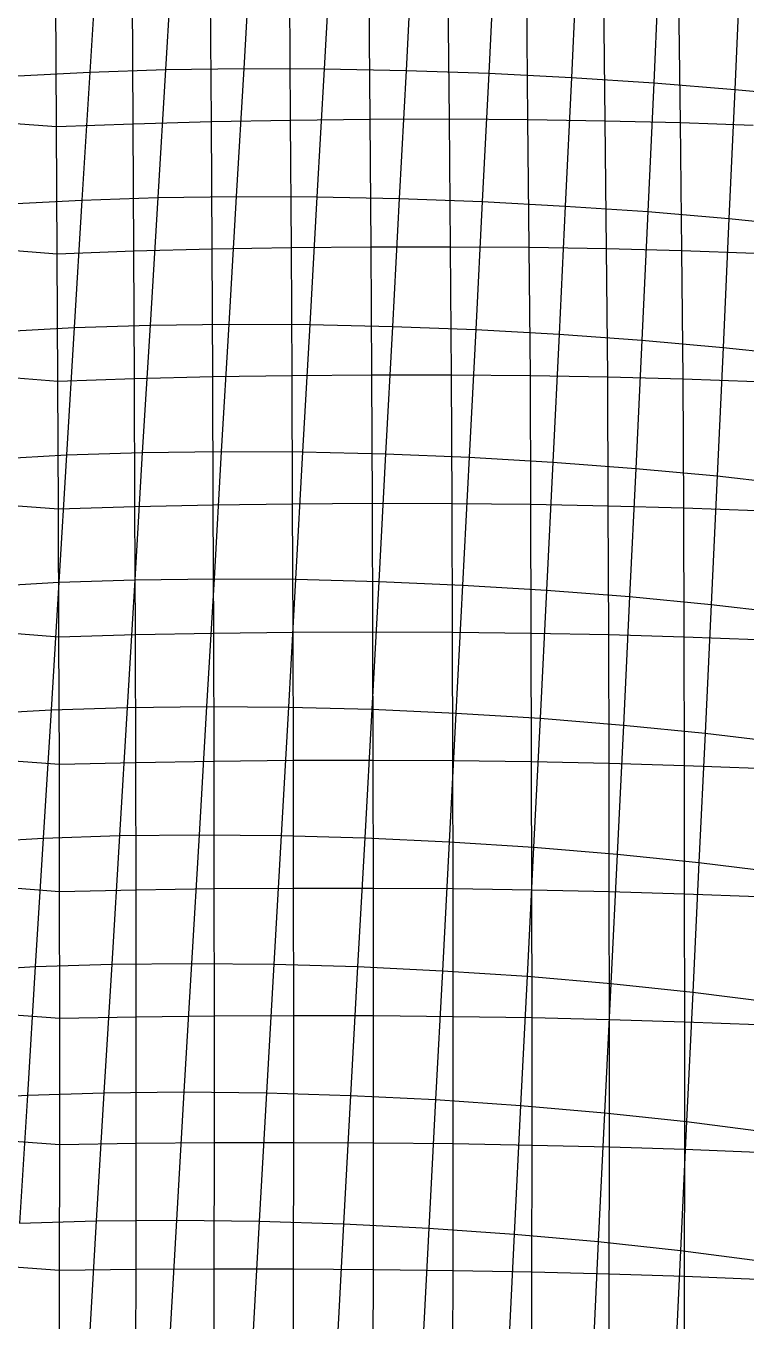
# Model space of a CAD drawing. Extents: x -429 to 429, y -1 to 209.
# Drawn here: x -120.57 to -101.71, y 107.02 to 140.9 of the extents above; entities that cross this region are included whole.
import ezdxf

# ---------------------------------------------------------------- set-up
doc = ezdxf.new("R2010")
doc.units = 0

msp = doc.modelspace()

# ---------------------------------------------------------------- linework, layer by layer
at = {"layer": 'default', "color": 5, "linetype": 'CONTINUOUS'}
for p, q in [((-118.69, 143.052, 1.371), (-118.893, 139.695, 0.73)), ((-116.714, 143.115, 0.481), (-116.914, 139.758, -0.174)), ((-114.67, 143.144, -0.234), (-114.864, 139.786, -0.899)), ((-112.572, 143.14, -0.77), (-112.758, 139.78, -1.44)), ((-110.436, 143.103, -1.123), (-110.615, 139.739, -1.792)), ((-108.281, 143.032, -1.289), (-108.45, 139.664, -1.951)), ((-106.121, 142.928, -1.267), (-106.283, 139.555, -1.918)), ((-103.974, 142.793, -1.057), (-104.13, 139.414, -1.692)), ((-101.857, 142.626, -0.661), (-102.009, 139.241, -1.275)), ((-120.783, 139.599, 1.806), (-118.893, 139.695, 0.73)), ((-118.893, 139.695, 0.73), (-119.099, 136.346, 0.081)), ((-118.893, 139.695, 0.73), (-116.914, 139.758, -0.174)), ((-116.914, 139.758, -0.174), (-117.117, 136.41, -0.838)), ((-116.914, 139.758, -0.174), (-114.864, 139.786, -0.899)), ((-114.864, 139.786, -0.899), (-115.061, 136.437, -1.574)), ((-114.864, 139.786, -0.899), (-112.758, 139.78, -1.44)), ((-112.758, 139.78, -1.44), (-112.947, 136.429, -2.119)), ((-112.758, 139.78, -1.44), (-110.615, 139.739, -1.792)), ((-110.615, 139.739, -1.792), (-110.794, 136.385, -2.47)), ((-110.615, 139.739, -1.792), (-108.45, 139.664, -1.951)), ((-108.45, 139.664, -1.951), (-108.621, 136.305, -2.624)), ((-108.45, 139.664, -1.951), (-106.283, 139.555, -1.918)), ((-106.283, 139.555, -1.918), (-106.445, 136.19, -2.578)), ((-106.283, 139.555, -1.918), (-104.13, 139.414, -1.692)), ((-104.13, 139.414, -1.692), (-104.285, 136.042, -2.334)), ((-104.13, 139.414, -1.692), (-102.009, 139.241, -1.275)), ((-102.009, 139.241, -1.275), (-102.161, 135.86, -1.894)), ((-102.009, 139.241, -1.275), (-99.937, 139.037, -0.67)), ((-120.989, 136.248, 1.177), (-119.099, 136.346, 0.081)), ((-119.099, 136.346, 0.081), (-119.303, 133.007, -0.563)), ((-119.099, 136.346, 0.081), (-117.117, 136.41, -0.838)), ((-117.117, 136.41, -0.838), (-117.318, 133.072, -1.496)), ((-117.117, 136.41, -0.838), (-115.061, 136.437, -1.574)), ((-115.061, 136.437, -1.574), (-115.256, 133.099, -2.241)), ((-115.061, 136.437, -1.574), (-112.947, 136.429, -2.119)), ((-112.947, 136.429, -2.119), (-113.135, 133.088, -2.791)), ((-112.947, 136.429, -2.119), (-110.794, 136.385, -2.47)), ((-110.794, 136.385, -2.47), (-110.973, 133.04, -3.142)), ((-110.794, 136.385, -2.47), (-108.621, 136.305, -2.624)), ((-108.621, 136.305, -2.624), (-108.791, 132.956, -3.29)), ((-108.621, 136.305, -2.624), (-106.445, 136.19, -2.578)), ((-106.445, 136.19, -2.578), (-106.607, 132.835, -3.234)), ((-106.445, 136.19, -2.578), (-104.285, 136.042, -2.334)), ((-104.285, 136.042, -2.334), (-104.442, 132.679, -2.974)), ((-104.285, 136.042, -2.334), (-102.161, 135.86, -1.894)), ((-102.161, 135.86, -1.894), (-102.313, 132.49, -2.514)), ((-102.161, 135.86, -1.894), (-100.089, 135.648, -1.261)), ((-121.192, 132.907, 0.549), (-119.303, 133.007, -0.563)), ((-119.303, 133.007, -0.563), (-119.507, 129.678, -1.212)), ((-119.303, 133.007, -0.563), (-117.318, 133.072, -1.496)), ((-117.318, 133.072, -1.496), (-117.519, 129.743, -2.157)), ((-117.318, 133.072, -1.496), (-115.256, 133.099, -2.241)), ((-115.256, 133.099, -2.241), (-115.451, 129.769, -2.911)), ((-115.256, 133.099, -2.241), (-113.135, 133.088, -2.791)), ((-113.135, 133.088, -2.791), (-113.322, 129.757, -3.465)), ((-113.135, 133.088, -2.791), (-110.973, 133.04, -3.142)), ((-110.973, 133.04, -3.142), (-111.153, 129.706, -3.816)), ((-110.973, 133.04, -3.142), (-108.791, 132.956, -3.29)), ((-108.791, 132.956, -3.29), (-108.962, 129.616, -3.959)), ((-108.791, 132.956, -3.29), (-106.607, 132.835, -3.234)), ((-106.607, 132.835, -3.234), (-106.771, 129.489, -3.893)), ((-106.607, 132.835, -3.234), (-104.442, 132.679, -2.974)), ((-104.442, 132.679, -2.974), (-104.599, 129.326, -3.619)), ((-104.442, 132.679, -2.974), (-102.313, 132.49, -2.514)), ((-102.313, 132.49, -2.514), (-102.468, 129.128, -3.14)), ((-102.313, 132.49, -2.514), (-100.242, 132.269, -1.856)), ((-121.396, 129.575, -0.083), (-119.507, 129.678, -1.212)), ((-119.507, 129.678, -1.212), (-119.705, 126.346, -1.851)), ((-119.507, 129.678, -1.212), (-117.519, 129.743, -2.157)), ((-117.519, 129.743, -2.157), (-117.714, 126.412, -2.805)), ((-117.519, 129.743, -2.157), (-115.451, 129.769, -2.911)), ((-115.451, 129.769, -2.911), (-115.641, 126.437, -3.564)), ((-115.451, 129.769, -2.911), (-113.322, 129.757, -3.465)), ((-113.322, 129.757, -3.465), (-113.507, 126.423, -4.122)), ((-113.322, 129.757, -3.465), (-111.153, 129.706, -3.816)), ((-111.153, 129.706, -3.816), (-111.331, 126.368, -4.472)), ((-111.153, 129.706, -3.816), (-108.962, 129.616, -3.959)), ((-108.962, 129.616, -3.959), (-109.133, 126.274, -4.613)), ((-108.962, 129.616, -3.959), (-106.771, 129.489, -3.893)), ((-106.771, 129.489, -3.893), (-106.936, 126.142, -4.541)), ((-106.771, 129.489, -3.893), (-104.599, 129.326, -3.619)), ((-104.599, 129.326, -3.619), (-104.76, 125.972, -4.258)), ((-104.599, 129.326, -3.619), (-102.468, 129.128, -3.14)), ((-102.468, 129.128, -3.14), (-102.625, 125.766, -3.767)), ((-102.468, 129.128, -3.14), (-100.396, 128.897, -2.459)), ((-119.705, 126.346, -1.851), (-117.714, 126.412, -2.805)), ((-117.714, 126.412, -2.805), (-117.915, 123.073, -3.472)), ((-117.714, 126.412, -2.805), (-115.641, 126.437, -3.564)), ((-115.641, 126.437, -3.564), (-115.837, 123.097, -4.238)), ((-115.641, 126.437, -3.564), (-113.507, 126.423, -4.122)), ((-113.507, 126.423, -4.122), (-113.696, 123.081, -4.799)), ((-113.507, 126.423, -4.122), (-111.331, 126.368, -4.472)), ((-121.596, 126.241, -0.711), (-119.705, 126.346, -1.851)), ((-119.705, 126.346, -1.851), (-119.909, 123.007, -2.508)), ((-111.331, 126.368, -4.472), (-111.513, 123.023, -5.15)), ((-111.331, 126.368, -4.472), (-109.133, 126.274, -4.613)), ((-109.133, 126.274, -4.613), (-109.308, 122.924, -5.286)), ((-109.133, 126.274, -4.613), (-106.936, 126.142, -4.541)), ((-106.936, 126.142, -4.541), (-107.104, 122.786, -5.208)), ((-106.936, 126.142, -4.541), (-104.76, 125.972, -4.258)), ((-104.76, 125.972, -4.258), (-104.922, 122.61, -4.914)), ((-104.76, 125.972, -4.258), (-102.625, 125.766, -3.767)), ((-102.625, 125.766, -3.767), (-102.784, 122.397, -4.409)), ((-102.625, 125.766, -3.767), (-100.551, 125.527, -3.073)), ((-119.909, 123.007, -2.508), (-117.915, 123.073, -3.472)), ((-117.915, 123.073, -3.472), (-118.115, 119.718, -4.138)), ((-117.915, 123.073, -3.472), (-115.837, 123.097, -4.238)), ((-115.837, 123.097, -4.238), (-116.033, 119.741, -4.911)), ((-115.837, 123.097, -4.238), (-113.696, 123.081, -4.799)), ((-113.696, 123.081, -4.799), (-113.886, 119.722, -5.475)), ((-113.696, 123.081, -4.799), (-111.513, 123.023, -5.15)), ((-111.513, 123.023, -5.15), (-111.695, 119.661, -5.826)), ((-111.513, 123.023, -5.15), (-109.308, 122.924, -5.286)), ((-121.8, 122.901, -1.355), (-119.909, 123.007, -2.508)), ((-119.909, 123.007, -2.508), (-120.113, 119.653, -3.166)), ((-109.308, 122.924, -5.286), (-109.484, 119.559, -5.96)), ((-109.308, 122.924, -5.286), (-107.104, 122.786, -5.208)), ((-107.104, 122.786, -5.208), (-107.274, 119.416, -5.875)), ((-107.104, 122.786, -5.208), (-104.922, 122.61, -4.914)), ((-104.922, 122.61, -4.914), (-105.087, 119.234, -5.573)), ((-104.922, 122.61, -4.914), (-102.784, 122.397, -4.409)), ((-102.784, 122.397, -4.409), (-102.945, 119.015, -5.056)), ((-102.784, 122.397, -4.409), (-100.709, 122.15, -3.697)), ((-122.005, 119.546, -2.002), (-120.113, 119.653, -3.166)), ((-120.113, 119.653, -3.166), (-120.321, 116.289, -3.836)), ((-120.113, 119.653, -3.166), (-118.115, 119.718, -4.138)), ((-118.115, 119.718, -4.138), (-118.32, 116.354, -4.819)), ((-118.115, 119.718, -4.138), (-116.033, 119.741, -4.911)), ((-116.033, 119.741, -4.911), (-116.232, 116.375, -5.598)), ((-116.033, 119.741, -4.911), (-113.886, 119.722, -5.475)), ((-113.886, 119.722, -5.475), (-114.078, 116.354, -6.166)), ((-113.886, 119.722, -5.475), (-111.695, 119.661, -5.826)), ((-111.695, 119.661, -5.826), (-111.881, 116.29, -6.517)), ((-111.695, 119.661, -5.826), (-109.484, 119.559, -5.96)), ((-109.484, 119.559, -5.96), (-109.662, 116.183, -6.647)), ((-109.484, 119.559, -5.96), (-107.274, 119.416, -5.875)), ((-107.274, 119.416, -5.875), (-107.445, 116.036, -6.555)), ((-107.274, 119.416, -5.875), (-105.087, 119.234, -5.573)), ((-105.087, 119.234, -5.573), (-105.252, 115.849, -6.242)), ((-105.087, 119.234, -5.573), (-102.945, 119.015, -5.056)), ((-102.945, 119.015, -5.056), (-103.106, 115.624, -5.711)), ((-102.945, 119.015, -5.056), (-100.869, 118.761, -4.329)), ((-122.213, 116.182, -2.66), (-120.321, 116.289, -3.836)), ((-120.321, 116.289, -3.836), (-120.528, 112.927, -4.505)), ((-120.321, 116.289, -3.836), (-118.32, 116.354, -4.819)), ((-118.32, 116.354, -4.819), (-118.524, 112.991, -5.498)), ((-118.32, 116.354, -4.819), (-116.232, 116.375, -5.598)), ((-116.232, 116.375, -5.598), (-116.431, 113.011, -6.285)), ((-116.232, 116.375, -5.598), (-114.078, 116.354, -6.166)), ((-114.078, 116.354, -6.166), (-114.271, 112.987, -6.857)), ((-114.078, 116.354, -6.166), (-111.881, 116.29, -6.517)), ((-111.881, 116.29, -6.517), (-112.066, 112.919, -7.208)), ((-111.881, 116.29, -6.517), (-109.662, 116.183, -6.647)), ((-109.662, 116.183, -6.647), (-109.84, 112.809, -7.334)), ((-109.662, 116.183, -6.647), (-107.445, 116.036, -6.555)), ((-107.445, 116.036, -6.555), (-107.616, 112.658, -7.235)), ((-107.445, 116.036, -6.555), (-105.252, 115.849, -6.242)), ((-105.252, 115.849, -6.242), (-105.417, 112.466, -6.911)), ((-105.252, 115.849, -6.242), (-103.106, 115.624, -5.711)), ((-103.106, 115.624, -5.711), (-103.268, 112.236, -6.365)), ((-103.106, 115.624, -5.711), (-101.029, 115.364, -4.967)), ((-122.421, 112.821, -3.316), (-120.528, 112.927, -4.505)), ((-120.528, 112.927, -4.505), (-120.731, 109.578, -5.161)), ((-120.528, 112.927, -4.505), (-118.524, 112.991, -5.498)), ((-118.524, 112.991, -5.498), (-118.724, 109.639, -6.162)), ((-118.524, 112.991, -5.498), (-116.431, 113.011, -6.285)), ((-116.431, 113.011, -6.285), (-116.626, 109.657, -6.955)), ((-116.431, 113.011, -6.285), (-114.271, 112.987, -6.857)), ((-114.271, 112.987, -6.857), (-114.46, 109.63, -7.53)), ((-114.271, 112.987, -6.857), (-112.066, 112.919, -7.208)), ((-112.066, 112.919, -7.208), (-112.248, 109.56, -7.881)), ((-112.066, 112.919, -7.208), (-109.84, 112.809, -7.334)), ((-109.84, 112.809, -7.334), (-110.015, 109.447, -8.005)), ((-109.84, 112.809, -7.334), (-107.616, 112.658, -7.235)), ((-107.616, 112.658, -7.235), (-107.785, 109.292, -7.899)), ((-107.616, 112.658, -7.235), (-105.417, 112.466, -6.911)), ((-105.417, 112.466, -6.911), (-105.581, 109.097, -7.566)), ((-105.417, 112.466, -6.911), (-103.268, 112.236, -6.365)), ((-103.268, 112.236, -6.365), (-103.428, 108.864, -7.009)), ((-103.268, 112.236, -6.365), (-101.189, 111.971, -5.604)), ((-120.731, 109.578, -5.161), (-118.724, 109.639, -6.162)), ((-118.724, 109.639, -6.162), (-118.918, 106.305, -6.808)), ((-118.724, 109.639, -6.162), (-116.626, 109.657, -6.955)), ((-116.626, 109.657, -6.955), (-116.816, 106.319, -7.605)), ((-116.626, 109.657, -6.955), (-114.46, 109.63, -7.53)), ((-114.46, 109.63, -7.53), (-114.645, 106.29, -8.183)), ((-114.46, 109.63, -7.53), (-112.248, 109.56, -7.881)), ((-112.248, 109.56, -7.881), (-112.427, 106.217, -8.534)), ((-112.248, 109.56, -7.881), (-110.015, 109.447, -8.005)), ((-110.015, 109.447, -8.005), (-110.188, 106.102, -8.656)), ((-110.015, 109.447, -8.005), (-107.785, 109.292, -7.899)), ((-107.785, 109.292, -7.899), (-107.952, 105.944, -8.546)), ((-107.785, 109.292, -7.899), (-105.581, 109.097, -7.566)), ((-105.581, 109.097, -7.566), (-105.744, 105.747, -8.206)), ((-105.581, 109.097, -7.566), (-103.428, 108.864, -7.009)), ((-103.428, 108.864, -7.009), (-103.587, 105.513, -7.64)), ((-103.428, 108.864, -7.009), (-101.348, 108.596, -6.234))]:
    msp.add_line(p, q, dxfattribs=at)
at = {"layer": 'default', "color": 3, "linetype": 'CONTINUOUS'}
for p, q in [((-117.758, 138.341, 24.633), (-117.779, 141.662, 24.266)), ((-115.71, 138.399, 25.012), (-115.731, 141.724, 24.627)), ((-113.637, 138.44, 25.216), (-113.661, 141.768, 24.817)), ((-111.555, 138.462, 25.243), (-111.582, 141.794, 24.834)), ((-109.478, 138.467, 25.093), (-109.509, 141.801, 24.678)), ((-107.421, 138.454, 24.767), (-107.456, 141.791, 24.35)), ((-105.4, 138.422, 24.268), (-105.439, 141.762, 23.853)), ((-103.43, 138.373, 23.598), (-103.47, 141.715, 23.19)), ((-119.765, 138.266, 24.081), (-119.788, 141.583, 23.737)), ((-119.765, 138.266, 24.081), (-119.788, 141.583, 23.737)), ((-121.327, 138.384, 25.431), (-119.765, 138.266, 24.081)), ((-119.765, 138.266, 24.081), (-117.758, 138.341, 24.633)), ((-119.746, 134.942, 24.413), (-119.765, 138.266, 24.081)), ((-119.746, 134.942, 24.413), (-119.765, 138.266, 24.081)), ((-117.758, 138.341, 24.633), (-115.71, 138.399, 25.012)), ((-117.74, 135.013, 24.989), (-117.758, 138.341, 24.633)), ((-115.71, 138.399, 25.012), (-113.637, 138.44, 25.216)), ((-115.692, 135.067, 25.388), (-115.71, 138.399, 25.012)), ((-113.637, 138.44, 25.216), (-111.555, 138.462, 25.243)), ((-113.617, 135.104, 25.608), (-113.637, 138.44, 25.216)), ((-111.555, 138.462, 25.243), (-109.478, 138.467, 25.093)), ((-111.53, 135.124, 25.646), (-111.555, 138.462, 25.243)), ((-109.478, 138.467, 25.093), (-107.421, 138.454, 24.767)), ((-109.448, 135.126, 25.503), (-109.478, 138.467, 25.093)), ((-107.421, 138.454, 24.767), (-105.4, 138.422, 24.268)), ((-107.387, 135.109, 25.179), (-107.421, 138.454, 24.767)), ((-105.4, 138.422, 24.268), (-103.43, 138.373, 23.598)), ((-105.363, 135.076, 24.677), (-105.4, 138.422, 24.268)), ((-103.43, 138.373, 23.598), (-101.524, 138.307, 22.764)), ((-103.391, 135.024, 24), (-103.43, 138.373, 23.598)), ((-121.295, 135.06, 25.783), (-119.746, 134.942, 24.413)), ((-119.746, 134.942, 24.413), (-117.74, 135.013, 24.989)), ((-119.729, 131.607, 24.732), (-119.746, 134.942, 24.413)), ((-119.729, 131.607, 24.732), (-119.746, 134.942, 24.413)), ((-117.74, 135.013, 24.989), (-115.692, 135.067, 25.388)), ((-117.725, 131.675, 25.329), (-117.74, 135.013, 24.989)), ((-115.692, 135.067, 25.388), (-113.617, 135.104, 25.608)), ((-115.677, 131.725, 25.746), (-115.692, 135.067, 25.388)), ((-113.617, 135.104, 25.608), (-111.53, 135.124, 25.646)), ((-113.599, 131.759, 25.979), (-113.617, 135.104, 25.608)), ((-111.53, 135.124, 25.646), (-109.448, 135.126, 25.503)), ((-111.509, 131.775, 26.027), (-111.53, 135.124, 25.646)), ((-109.448, 135.126, 25.503), (-107.387, 135.109, 25.179)), ((-109.423, 131.773, 25.889), (-109.448, 135.126, 25.503)), ((-107.387, 135.109, 25.179), (-105.363, 135.076, 24.677)), ((-107.358, 131.755, 25.567), (-107.387, 135.109, 25.179)), ((-105.363, 135.076, 24.677), (-103.391, 135.024, 24)), ((-105.331, 131.718, 25.062), (-105.363, 135.076, 24.677)), ((-103.391, 135.024, 24), (-101.486, 134.956, 23.154)), ((-103.357, 131.665, 24.38), (-103.391, 135.024, 24)), ((-121.267, 131.727, 26.119), (-119.729, 131.607, 24.732)), ((-119.729, 131.607, 24.732), (-117.725, 131.675, 25.329)), ((-119.714, 128.264, 25.041), (-119.729, 131.607, 24.732)), ((-119.714, 128.264, 25.041), (-119.729, 131.607, 24.732)), ((-117.725, 131.675, 25.329), (-115.677, 131.725, 25.746)), ((-117.711, 128.326, 25.638), (-117.725, 131.675, 25.329)), ((-115.677, 131.725, 25.746), (-113.599, 131.759, 25.979)), ((-115.663, 128.372, 26.056), (-115.677, 131.725, 25.746)), ((-113.599, 131.759, 25.979), (-111.509, 131.775, 26.027)), ((-113.585, 128.401, 26.29), (-113.599, 131.759, 25.979)), ((-111.509, 131.775, 26.027), (-109.423, 131.773, 25.889)), ((-111.495, 128.413, 26.338), (-111.509, 131.775, 26.027)), ((-109.423, 131.773, 25.889), (-107.358, 131.755, 25.567)), ((-109.41, 128.408, 26.201), (-109.423, 131.773, 25.889)), ((-107.358, 131.755, 25.567), (-105.331, 131.718, 25.062)), ((-107.345, 128.387, 25.879), (-107.358, 131.755, 25.567)), ((-105.331, 131.718, 25.062), (-103.357, 131.665, 24.38)), ((-105.318, 128.348, 25.375), (-105.331, 131.718, 25.062)), ((-103.357, 131.665, 24.38), (-101.452, 131.595, 23.524)), ((-103.344, 128.293, 24.692), (-103.357, 131.665, 24.38)), ((-121.253, 128.384, 26.428), (-119.714, 128.264, 25.041)), ((-119.714, 128.264, 25.041), (-117.711, 128.326, 25.638)), ((-119.702, 124.92, 25.34), (-119.714, 128.264, 25.041)), ((-119.702, 124.92, 25.34), (-119.714, 128.264, 25.041)), ((-117.711, 128.326, 25.638), (-115.663, 128.372, 26.056)), ((-117.699, 124.976, 25.938), (-117.711, 128.326, 25.638)), ((-115.663, 128.372, 26.056), (-113.585, 128.401, 26.29)), ((-115.651, 125.017, 26.356), (-115.663, 128.372, 26.056)), ((-113.585, 128.401, 26.29), (-111.495, 128.413, 26.338)), ((-113.574, 125.042, 26.591), (-113.585, 128.401, 26.29)), ((-111.495, 128.413, 26.338), (-109.41, 128.408, 26.201)), ((-111.484, 125.05, 26.64), (-111.495, 128.413, 26.338)), ((-109.41, 128.408, 26.201), (-107.345, 128.387, 25.879)), ((-109.398, 125.042, 26.503), (-109.41, 128.408, 26.201)), ((-107.345, 128.387, 25.879), (-105.318, 128.348, 25.375)), ((-107.334, 125.017, 26.181), (-107.345, 128.387, 25.879)), ((-105.318, 128.348, 25.375), (-103.344, 128.293, 24.692)), ((-105.307, 124.976, 25.677), (-105.318, 128.348, 25.375)), ((-103.344, 128.293, 24.692), (-101.439, 128.222, 23.837)), ((-103.333, 124.92, 24.995), (-103.344, 128.293, 24.692)), ((-115.651, 125.017, 26.356), (-113.574, 125.042, 26.591)), ((-113.574, 125.042, 26.591), (-111.484, 125.05, 26.64)), ((-113.565, 121.689, 26.881), (-113.574, 125.042, 26.591)), ((-111.484, 125.05, 26.64), (-109.398, 125.042, 26.503)), ((-111.475, 121.693, 26.93), (-111.484, 125.05, 26.64)), ((-109.398, 125.042, 26.503), (-107.334, 125.017, 26.181)), ((-109.39, 121.681, 26.794), (-109.398, 125.042, 26.503)), ((-121.241, 125.039, 26.727), (-119.702, 124.92, 25.34)), ((-119.702, 124.92, 25.34), (-117.699, 124.976, 25.938)), ((-119.692, 121.583, 25.628), (-119.702, 124.92, 25.34)), ((-119.692, 121.583, 25.628), (-119.702, 124.92, 25.34)), ((-117.699, 124.976, 25.938), (-115.651, 125.017, 26.356)), ((-117.69, 121.634, 26.227), (-117.699, 124.976, 25.938)), ((-115.642, 121.669, 26.646), (-115.651, 125.017, 26.356)), ((-107.334, 125.017, 26.181), (-105.307, 124.976, 25.677)), ((-107.325, 121.654, 26.472), (-107.334, 125.017, 26.181)), ((-105.307, 124.976, 25.677), (-103.333, 124.92, 24.995)), ((-105.298, 121.611, 25.969), (-105.307, 124.976, 25.677)), ((-103.333, 124.92, 24.995), (-101.429, 124.848, 24.141)), ((-103.325, 121.553, 25.287), (-103.333, 124.92, 24.995)), ((-121.231, 121.701, 27.015), (-119.692, 121.583, 25.628)), ((-117.69, 121.634, 26.227), (-115.642, 121.669, 26.646)), ((-115.642, 121.669, 26.646), (-113.565, 121.689, 26.881)), ((-115.635, 118.331, 26.921), (-115.642, 121.669, 26.646)), ((-113.565, 121.689, 26.881), (-111.475, 121.693, 26.93)), ((-113.558, 118.346, 27.157), (-113.565, 121.689, 26.881)), ((-111.475, 121.693, 26.93), (-109.39, 121.681, 26.794)), ((-111.469, 118.346, 27.207), (-111.475, 121.693, 26.93)), ((-109.39, 121.681, 26.794), (-107.325, 121.654, 26.472)), ((-109.384, 118.33, 27.071), (-109.39, 121.681, 26.794)), ((-107.325, 121.654, 26.472), (-105.298, 121.611, 25.969)), ((-107.319, 118.3, 26.75), (-107.325, 121.654, 26.472)), ((-119.692, 121.583, 25.628), (-117.69, 121.634, 26.227)), ((-119.686, 118.257, 25.903), (-119.692, 121.583, 25.628)), ((-119.686, 118.257, 25.903), (-119.692, 121.583, 25.628)), ((-117.683, 118.302, 26.502), (-117.69, 121.634, 26.227)), ((-105.298, 121.611, 25.969), (-103.325, 121.553, 25.287)), ((-105.292, 118.255, 26.247), (-105.298, 121.611, 25.969)), ((-103.325, 121.553, 25.287), (-101.421, 121.48, 24.433)), ((-103.319, 118.195, 25.566), (-103.325, 121.553, 25.287)), ((-121.224, 118.374, 27.29), (-119.686, 118.257, 25.903)), ((-119.686, 118.257, 25.903), (-117.683, 118.302, 26.502)), ((-117.683, 118.302, 26.502), (-115.635, 118.331, 26.921)), ((-117.68, 114.98, 26.762), (-117.683, 118.302, 26.502)), ((-115.635, 118.331, 26.921), (-113.558, 118.346, 27.157)), ((-115.632, 115.004, 27.182), (-115.635, 118.331, 26.921)), ((-113.558, 118.346, 27.157), (-111.469, 118.346, 27.207)), ((-113.555, 115.013, 27.418), (-113.558, 118.346, 27.157)), ((-111.469, 118.346, 27.207), (-109.384, 118.33, 27.071)), ((-111.465, 115.008, 27.469), (-111.469, 118.346, 27.207)), ((-109.384, 118.33, 27.071), (-107.319, 118.3, 26.75)), ((-109.38, 114.989, 27.333), (-109.384, 118.33, 27.071)), ((-107.319, 118.3, 26.75), (-105.292, 118.255, 26.247)), ((-107.316, 114.956, 27.013), (-107.319, 118.3, 26.75)), ((-119.682, 114.942, 26.162), (-119.686, 118.257, 25.903)), ((-119.682, 114.942, 26.162), (-119.686, 118.257, 25.903)), ((-105.292, 118.255, 26.247), (-103.319, 118.195, 25.566)), ((-105.289, 114.908, 26.51), (-105.292, 118.255, 26.247)), ((-103.319, 118.195, 25.566), (-101.415, 118.122, 24.711)), ((-103.316, 114.848, 25.829), (-103.319, 118.195, 25.566)), ((-121.221, 115.057, 27.549), (-119.682, 114.942, 26.162)), ((-119.682, 114.942, 26.162), (-117.68, 114.98, 26.762)), ((-119.682, 111.639, 26.406), (-119.682, 114.942, 26.162)), ((-119.682, 111.639, 26.406), (-119.682, 114.942, 26.162)), ((-117.68, 114.98, 26.762), (-115.632, 115.004, 27.182)), ((-117.679, 111.67, 27.007), (-117.68, 114.98, 26.762)), ((-115.632, 115.004, 27.182), (-113.555, 115.013, 27.418)), ((-115.632, 111.687, 27.427), (-115.632, 115.004, 27.182)), ((-113.555, 115.013, 27.418), (-111.465, 115.008, 27.469)), ((-113.555, 111.691, 27.664), (-113.555, 115.013, 27.418)), ((-111.465, 115.008, 27.469), (-109.38, 114.989, 27.333)), ((-111.465, 111.682, 27.715), (-111.465, 115.008, 27.469)), ((-109.38, 114.989, 27.333), (-107.316, 114.956, 27.013)), ((-109.38, 111.659, 27.58), (-109.38, 114.989, 27.333)), ((-107.316, 114.956, 27.013), (-105.289, 114.908, 26.51)), ((-107.316, 111.622, 27.259), (-107.316, 114.956, 27.013)), ((-105.289, 114.908, 26.51), (-103.316, 114.848, 25.829)), ((-105.289, 111.573, 26.757), (-105.289, 114.908, 26.51)), ((-103.316, 114.848, 25.829), (-101.412, 114.774, 24.975)), ((-103.316, 111.511, 26.076), (-103.316, 114.848, 25.829)), ((-121.221, 111.752, 27.793), (-119.682, 111.639, 26.406)), ((-119.686, 108.35, 26.632), (-119.682, 111.639, 26.406)), ((-119.686, 108.35, 26.632), (-119.682, 111.639, 26.406)), ((-119.682, 111.639, 26.406), (-117.679, 111.67, 27.007)), ((-117.683, 108.373, 27.234), (-117.679, 111.67, 27.007)), ((-117.679, 111.67, 27.007), (-115.632, 111.687, 27.427)), ((-115.635, 108.384, 27.655), (-115.632, 111.687, 27.427)), ((-115.632, 111.687, 27.427), (-113.555, 111.691, 27.664)), ((-113.558, 108.382, 27.892), (-113.555, 111.691, 27.664)), ((-113.555, 111.691, 27.664), (-111.465, 111.682, 27.715)), ((-111.469, 108.368, 27.943), (-111.465, 111.682, 27.715)), ((-111.465, 111.682, 27.715), (-109.38, 111.659, 27.58)), ((-109.384, 108.341, 27.808), (-109.38, 111.659, 27.58)), ((-109.38, 111.659, 27.58), (-107.316, 111.622, 27.259)), ((-107.319, 108.301, 27.488), (-107.316, 111.622, 27.259)), ((-107.316, 111.622, 27.259), (-105.289, 111.573, 26.757)), ((-105.292, 108.25, 26.986), (-105.289, 111.573, 26.757)), ((-105.289, 111.573, 26.757), (-103.316, 111.511, 26.076)), ((-103.319, 108.187, 26.305), (-103.316, 111.511, 26.076)), ((-103.316, 111.511, 26.076), (-101.412, 111.437, 25.222)), ((-121.225, 108.461, 28.019), (-119.686, 108.35, 26.632)), ((-119.693, 105.077, 26.839), (-119.686, 108.35, 26.632)), ((-119.693, 105.077, 26.839), (-119.686, 108.35, 26.632)), ((-119.686, 108.35, 26.632), (-117.683, 108.373, 27.234)), ((-117.691, 105.092, 27.441), (-117.683, 108.373, 27.234)), ((-117.683, 108.373, 27.234), (-115.635, 108.384, 27.655)), ((-115.643, 105.095, 27.863), (-115.635, 108.384, 27.655)), ((-115.635, 108.384, 27.655), (-113.558, 108.382, 27.892)), ((-113.566, 105.087, 28.1), (-113.558, 108.382, 27.892)), ((-113.558, 108.382, 27.892), (-111.469, 108.368, 27.943)), ((-111.476, 105.068, 28.152), (-111.469, 108.368, 27.943)), ((-111.469, 108.368, 27.943), (-109.384, 108.341, 27.808)), ((-109.391, 105.036, 28.018), (-109.384, 108.341, 27.808)), ((-109.384, 108.341, 27.808), (-107.319, 108.301, 27.488)), ((-107.327, 104.994, 27.698), (-107.319, 108.301, 27.488)), ((-107.319, 108.301, 27.488), (-105.292, 108.25, 26.986)), ((-105.299, 104.94, 27.196), (-105.292, 108.25, 26.986)), ((-105.292, 108.25, 26.986), (-103.319, 108.187, 26.305)), ((-103.326, 104.876, 26.515), (-103.319, 108.187, 26.305)), ((-103.319, 108.187, 26.305), (-101.415, 108.113, 25.451))]:
    msp.add_line(p, q, dxfattribs=at)

doc.saveas('drawing.dxf')
